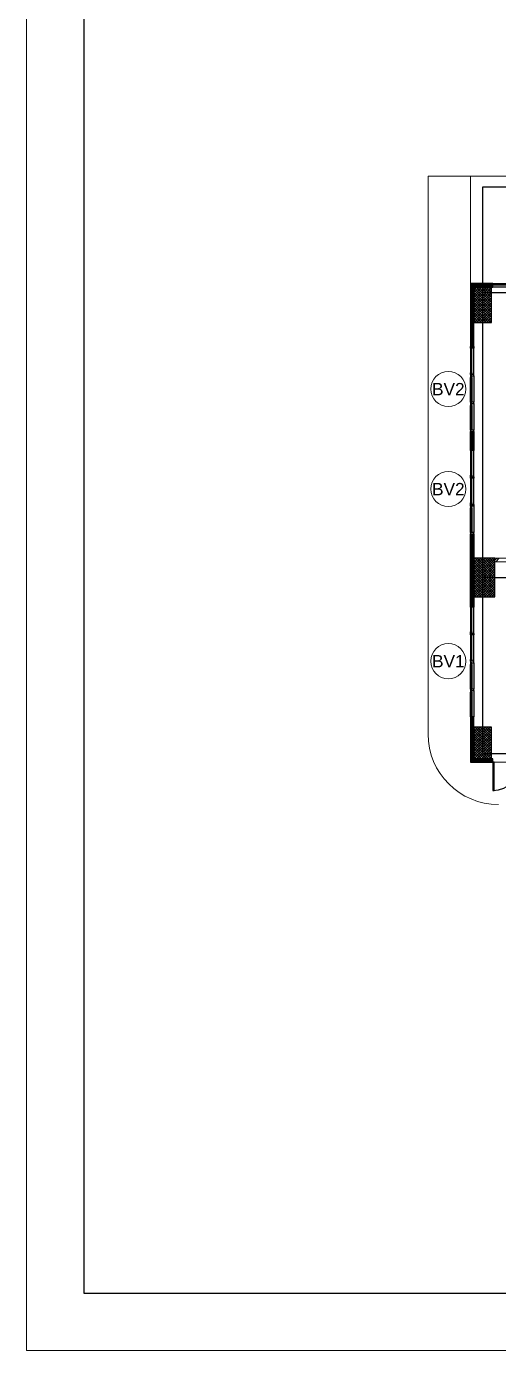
# Model space of a CAD drawing. Header units: millimetres. Extents: x -108 to 351, y -17 to 192.
# Drawn here: x -12.96 to 0.45, y -16.96 to 20.66 of the extents above; entities that cross this region are included whole.
import ezdxf
from ezdxf.enums import TextEntityAlignment as Align

# ---------------------------------------------------------------- set-up
doc = ezdxf.new("R2010")
doc.units = ezdxf.units.MM
for name, color, linetype, lineweight in [('ars', 11, 'Continuous', 0), ('KACA', 151, 'Continuous', 5), ('KOL', 1, 'Continuous', 30), ('KOP', 7, 'Continuous', 20), ('KOP GARIS', 1, 'Continuous', 30), ('lan', 7, 'Continuous', 15), ('NOT', 7, 'Continuous', 20), ('tem', 5, 'Continuous', 20)]:
    doc.layers.add(name, color=color, linetype=linetype, lineweight=lineweight)
doc.layers.add('as', color=1, linetype='Continuous', plot=False)
doc.layers.add('Kusen', color=30, linetype='Continuous')
doc.styles.add('S', font='simplex', dxfattribs={"width": 0.75})
doc.styles.get("Standard").update_dxf_attribs({"font": 'arial.ttf'})
pattern_1 = [(45, (0, -5), (-0.03535534, 0.03535534), []), (135, (0, -5), (-0.03535534, -0.03535534), [])]

# ---------------------------------------------------------------- blocks, each defined once
blk = doc.blocks.new('KOPA2-TPAK r')
at = {"layer": 'KOP'}
blk.add_lwpolyline([(0, 0), (59.4, 0), (59.4, 42.135), (0, 42.135)], close=True, dxfattribs=at)
at = {"layer": 'KOP GARIS'}
blk.add_lwpolyline([(0.815, 0.815), (58.585, 0.815), (58.585, 41.32), (0.815, 41.32)], close=True, dxfattribs=at)
at = {"layer": 'KOP'}
for p in [(51.864, 6.612), (51.864, 6.212), (51.864, 5.812)]:
    blk.add_attdef('JUDUL', p, '', height=0.25, dxfattribs=at)
for tag, p in [('SKALA', (51.816, 4.913)), ('SKALA', (51.816, 4.602)), ('SKALA', (51.816, 4.312)), ('AR-00', (57.749, 3.195))]:
    blk.add_attdef(tag, text='', height=0.172, dxfattribs=at).set_placement(p, align=Align.MIDDLE_CENTER)
blk = doc.blocks.new('P.80')
at = {"layer": 'Kusen'}
for points in [[(-69.809, -74.837), (-69.769, -74.837), (-69.769, -74.037), (-69.809, -74.037)], [(-70.609, -74.937), (-70.569, -74.937), (-70.569, -74.837), (-70.609, -74.837)], [(-69.769, -74.937), (-69.729, -74.937), (-69.729, -74.837), (-69.769, -74.837)]]:
    blk.add_lwpolyline(points, close=True, dxfattribs=at)
blk.add_arc((-69.769, -74.837), 0.8, 90, 180, dxfattribs=at)
blk = doc.blocks.new('k1')
at = {"layer": 'ars'}
h = blk.add_hatch(dxfattribs=at)
h.set_pattern_fill('_USER', color=256, scale=0.05, angle=45, double=1, pattern_type=0)
h.set_pattern_definition(pattern_1)
h.paths.add_polyline_path([(-0.3, -0.55), (0.3, -0.55), (0.3, 0.55), (-0.3, 0.55)])
at = {"layer": 'KOL'}
blk.add_lwpolyline([(-0.3, -0.55), (0.3, -0.55), (0.3, 0.55), (-0.3, 0.55)], close=True, dxfattribs=at)
blk = doc.blocks.new('k3')
at = {"layer": 'ars'}
h = blk.add_hatch(dxfattribs=at)
h.set_pattern_fill('_USER', color=256, scale=0.05, angle=45, double=1, pattern_type=0)
h.set_pattern_definition([(45, (0, -5.05), (-0.03535534, 0.03535534), []), (135, (0, -5.05), (-0.03535534, -0.03535534), [])])
h.paths.add_polyline_path([(-0.25, -0.45), (0.25, -0.45), (0.25, 0.45), (-0.25, 0.45)])
at = {"layer": 'KOL'}
blk.add_lwpolyline([(-0.25, -0.45), (0.25, -0.45), (0.25, 0.45), (-0.25, 0.45)], close=True, dxfattribs=at)
blk = doc.blocks.new('k2')
at = {"layer": 'ars'}
h = blk.add_hatch(dxfattribs=at)
h.set_pattern_fill('_USER', color=256, scale=0.05, angle=45, double=1, pattern_type=0)
h.set_pattern_definition(pattern_1)
h.paths.add_polyline_path([(-0.25, -0.5), (0.25, -0.5), (0.25, 0.5), (-0.25, 0.5)])
at = {"layer": 'KOL'}
blk.add_lwpolyline([(-0.25, -0.5), (0.25, -0.5), (0.25, 0.5), (-0.25, 0.5)], close=True, dxfattribs=at)
blk = doc.blocks.new('BV 241')
at = {"layer": 'Kusen'}
for p, q in [((-0.415, 0), (-1.165, 0)), ((-1.115, 0.1), (-0.465, 0.1)), ((-0.465, 0.06), (-1.115, 0.06)), ((-0.375, 0), (0.375, 0)), ((0.325, 0.1), (-0.325, 0.1)), ((-0.325, 0.06), (0.325, 0.06)), ((1.115, 0.1), (0.465, 0.1)), ((0.465, 0.06), (1.115, 0.06)), ((0.415, 0), (1.165, 0))]:
    blk.add_line(p, q, dxfattribs=at)
for points in [[(-1.205, 0), (-1.165, 0), (-1.165, 0.1), (-1.205, 0.1)], [(-0.375, 0), (-0.415, 0), (-0.415, 0.1), (-0.375, 0.1)], [(0.415, 0), (0.375, 0), (0.375, 0.1), (0.415, 0.1)], [(1.205, 0), (1.165, 0), (1.165, 0.1), (1.205, 0.1)]]:
    blk.add_lwpolyline(points, close=True, dxfattribs=at)
for points in [[(-1.115, 0.0775), (-1.115, 0.06), (-1.165, 0.06), (-1.165, 0.1), (-1.115, 0.1), (-1.115, 0.0825), (-1.125, 0.0825), (-1.125, 0.0775), (-1.115, 0.0775)], [(-0.465, 0.0775), (-0.465, 0.06), (-0.415, 0.06), (-0.415, 0.1), (-0.465, 0.1), (-0.465, 0.0825), (-0.455, 0.0825), (-0.455, 0.0775), (-0.465, 0.0775)], [(-0.325, 0.0775), (-0.325, 0.06), (-0.375, 0.06), (-0.375, 0.1), (-0.325, 0.1), (-0.325, 0.0825), (-0.335, 0.0825), (-0.335, 0.0775), (-0.325, 0.0775)], [(0.325, 0.0775), (0.325, 0.06), (0.375, 0.06), (0.375, 0.1), (0.325, 0.1), (0.325, 0.0825), (0.335, 0.0825), (0.335, 0.0775), (0.325, 0.0775)], [(0.465, 0.0775), (0.465, 0.06), (0.415, 0.06), (0.415, 0.1), (0.465, 0.1), (0.465, 0.0825), (0.455, 0.0825), (0.455, 0.0775), (0.465, 0.0775)], [(1.115, 0.0775), (1.115, 0.06), (1.165, 0.06), (1.165, 0.1), (1.115, 0.1), (1.115, 0.0825), (1.125, 0.0825), (1.125, 0.0775), (1.115, 0.0775)]]:
    blk.add_lwpolyline(points, dxfattribs=at)
at = {"layer": 'Kusen', "color": 141}
for points in [[(-1.125, 0.0775), (-0.455, 0.0775), (-0.455, 0.0825), (-1.125, 0.0825)], [(0.335, 0.0775), (-0.335, 0.0775), (-0.335, 0.0825), (0.335, 0.0825)], [(1.125, 0.0775), (0.455, 0.0775), (0.455, 0.0825), (1.125, 0.0825)]]:
    blk.add_lwpolyline(points, close=True, dxfattribs=at)
blk = doc.blocks.new('BV 320')
at = {"layer": 'KACA'}
for points in [[(0.0275, 3.12), (0.0275, 2.45), (0.0325, 2.45), (0.0325, 3.12)], [(0.0275, 2.33), (0.0275, 1.66), (0.0325, 1.66), (0.0325, 2.33)], [(0.0275, 0.87), (0.0275, 1.54), (0.0325, 1.54), (0.0325, 0.87)], [(0.0275, 0.08), (0.0275, 0.75), (0.0325, 0.75), (0.0325, 0.08)]]:
    blk.add_lwpolyline(points, close=True, dxfattribs=at)
at = {"layer": 'Kusen'}
for p, q in [((-0.05, 2.41), (-0.05, 3.16)), ((0.01, 2.46), (0.01, 3.11)), ((0.05, 3.11), (0.05, 2.46)), ((-0.05, 1.62), (-0.05, 2.37)), ((0.01, 1.67), (0.01, 2.32)), ((0.05, 2.32), (0.05, 1.67)), ((-0.05, 1.58), (-0.05, 0.83)), ((0.01, 1.53), (0.01, 0.88)), ((0.05, 0.88), (0.05, 1.53)), ((-0.05, 0.79), (-0.05, 0.04)), ((0.01, 0.74), (0.01, 0.09)), ((0.05, 0.09), (0.05, 0.74))]:
    blk.add_line(p, q, dxfattribs=at)
for points in [[(-0.05, 3.2), (-0.05, 3.16), (0.05, 3.16), (0.05, 3.2)], [(-0.05, 2.41), (-0.05, 2.37), (0.05, 2.37), (0.05, 2.41)], [(-0.05, 1.58), (-0.05, 1.62), (0.05, 1.62), (0.05, 1.58)], [(-0.05, 0.79), (-0.05, 0.83), (0.05, 0.83), (0.05, 0.79)], [(-0.05, 0), (-0.05, 0.04), (0.05, 0.04), (0.05, 0)]]:
    blk.add_lwpolyline(points, close=True, dxfattribs=at)
for points in [[(0.0275, 3.11), (0.01, 3.11), (0.01, 3.16), (0.05, 3.16), (0.05, 3.11), (0.0325, 3.11), (0.0325, 3.12), (0.0275, 3.12), (0.0275, 3.11)], [(0.0275, 2.46), (0.01, 2.46), (0.01, 2.41), (0.05, 2.41), (0.05, 2.46), (0.0325, 2.46), (0.0325, 2.45), (0.0275, 2.45), (0.0275, 2.46)], [(0.0275, 2.32), (0.01, 2.32), (0.01, 2.37), (0.05, 2.37), (0.05, 2.32), (0.0325, 2.32), (0.0325, 2.33), (0.0275, 2.33), (0.0275, 2.32)], [(0.0275, 1.67), (0.01, 1.67), (0.01, 1.62), (0.05, 1.62), (0.05, 1.67), (0.0325, 1.67), (0.0325, 1.66), (0.0275, 1.66), (0.0275, 1.67)], [(0.0275, 1.53), (0.01, 1.53), (0.01, 1.58), (0.05, 1.58), (0.05, 1.53), (0.0325, 1.53), (0.0325, 1.54), (0.0275, 1.54), (0.0275, 1.53)], [(0.0275, 0.88), (0.01, 0.88), (0.01, 0.83), (0.05, 0.83), (0.05, 0.88), (0.0325, 0.88), (0.0325, 0.87), (0.0275, 0.87), (0.0275, 0.88)], [(0.0275, 0.74), (0.01, 0.74), (0.01, 0.79), (0.05, 0.79), (0.05, 0.74), (0.0325, 0.74), (0.0325, 0.75), (0.0275, 0.75), (0.0275, 0.74)], [(0.0275, 0.09), (0.01, 0.09), (0.01, 0.04), (0.05, 0.04), (0.05, 0.09), (0.0325, 0.09), (0.0325, 0.08), (0.0275, 0.08), (0.0275, 0.09)]]:
    blk.add_lwpolyline(points, dxfattribs=at)
blk = doc.blocks.new('lt dasar')
at = {"layer": 'ars'}
h = blk.add_hatch(dxfattribs=at)
h.set_pattern_fill('ANSI31', color=256, scale=0.01, angle=180, style=0)
h.set_pattern_definition([(225, (74.15, 12.25), (0.02245064, -0.02245064), [])])
h.paths.add_polyline_path([(-0.35, 13.35), (0, 13.35), (0, 13.25), (-0.25, 13.25), (-0.25, 11.56), (-0.35, 11.56)])
h.paths.add_polyline_path([(0, 13.35), (0.25, 13.35), (0.25, 13.25), (0, 13.25)])
h = blk.add_hatch(dxfattribs=at)
h.set_pattern_fill('ANSI31', color=256, scale=0.01, angle=180, style=0)
h.set_pattern_definition([(225, (74.65, 8.05), (0.02245064, -0.02245064), [])])
h.paths.add_polyline_path([(-0.35, 9.15), (-0.25, 9.15), (-0.25, 8.65), (-0.35, 8.65)])
h = blk.add_hatch(dxfattribs=at)
h.set_pattern_fill('ANSI31', color=256, scale=0.01, angle=180, style=0)
h.set_pattern_definition([(225, (74.65, 4.45), (0.02245064, -0.02245064), [])])
h.paths.add_polyline_path([(-0.35, 6.24), (-0.25, 6.24), (-0.25, 4.2), (-0.35, 4.2)])
h = blk.add_hatch(dxfattribs=at)
h.set_pattern_fill('TEMBOK', color=256, scale=0.25)
h.set_pattern_definition([(45, (-6.2, 7e-10), (-0.1767767, 0.1767767), []), (45, (-6.1375, 7e-10), (-0.1767767, 0.1767767), [])])
h.paths.add_polyline_path([(0.35, 5.55), (5.9, 5.55), (5.9, 5.45), (0.35, 5.45)])
h = blk.add_hatch(dxfattribs=at)
h.set_pattern_fill('ANSI31', color=256, scale=0.01, angle=180, style=0)
h.paths.add_polyline_path([(-0.35, 1), (-0.25, 1), (-0.25, -0.15), (0.25, -0.15), (0.25, -0.25), (-0.35, -0.25)])
at = {"layer": 'as'}
for p, q in [((0, 16.1), (30.65, 16.1)), ((0, 0), (0, 16.1)), ((0, 13.1), (74.4, 13.1)), ((0, 5), (74.4, 5)), ((0, 0), (74.4, 0))]:
    blk.add_line(p, q, dxfattribs=at)
at = {"layer": 'KOL'}
for points in [[(-0.25, 11.56), (-0.25, 13.25), (0.25, 13.25), (0.25, 13.35), (-0.35, 13.35), (-0.35, 11.56)], [(-0.25, 8.65), (-0.35, 8.65), (-0.35, 9.15), (-0.25, 9.15)], [(-0.25, 4.2), (-0.35, 4.2), (-0.35, 6.24), (-0.25, 6.24)], [(-0.25, 1), (-0.35, 1), (-0.35, -0.25), (0.25, -0.25), (0.25, -0.15), (-0.25, -0.15), (-0.25, 0.75)]]:
    blk.add_lwpolyline(points, close=True, dxfattribs=at)
at = {"layer": 'lan'}
for p, q in [((30.5, 16.4), (-1.55, 16.4)), ((-1.55, 16.4), (-1.55, 0.55)), ((-0.35, 16.4), (-0.35, 13.25)), ((1.09, -0.25), (0.33, -0.25))]:
    blk.add_line(p, q, dxfattribs=at)
blk.add_arc((0.45, 0.55), 2, 180, 270, dxfattribs=at)
blk.add_arc((0.45, 0.55), 2, 180, 270, dxfattribs=at)
at = {"layer": 'tem'}
blk.add_lwpolyline([(0.35, 5.55), (0.35, 5.45), (5.9, 5.45), (5.9, 5.55)], close=True, dxfattribs=at)
at = {"xscale": -1}
blk.add_blockref('BV 320', (-0.3, 1), dxfattribs=at)
at = {"layer": 'KOL', "rotation": 180}
for name, p in [('k2', (0, 12.75)), ('k3', (0, 0.3))]:
    blk.add_blockref(name, p, dxfattribs=at)
at = {"layer": 'KOL'}
blk.add_blockref('k1', (0.05, 5), dxfattribs=at)
at = {"layer": 'Kusen'}
blk.add_blockref('BV 241', (1.455, 13.25), dxfattribs=at)
at = {"layer": 'Kusen', "xscale": -1, "rotation": 90}
blk.add_blockref('BV 241', (-0.25, 10.355), dxfattribs=at)
at = {"layer": 'Kusen'}
for name, p, rotation in [('BV 241', (-0.25, 7.445), 90.00000000000001), ('P.80', (-69.479, -75.087), 180)]:
    blk.add_blockref(name, p, dxfattribs=dict(at, rotation=rotation))
blk = doc.blocks.new('NAV')
blk.add_circle((0, -0.4), 0.4)
at = {"style": 'S', "width": 0.75, "flags": 4}
blk.add_attdef('AV', text='', height=0.3, dxfattribs=at).set_placement((0, -0.4), align=Align.MIDDLE)

msp = doc.modelspace()

# ---------------------------------------------------------------- block references
at = {"layer": 'KOP', "xscale": 2, "yscale": 2, "zscale": 2}
msp.add_blockref('KOPA2-TPAK r', (-12.96042, -16.96472), dxfattribs=at)
at = {"layer": 'lan'}
msp.add_blockref('lt dasar', (0, 0), dxfattribs=at)
at = {"layer": 'NOT'}
ref = msp.add_blockref('NAV', (-0.9753, 10.855), dxfattribs=dict(at, xscale=-1.25, yscale=1.25, zscale=1.25))
ref.add_attrib('AV', 'BV2', dxfattribs={"layer": '0', "height": 0.35, "flags": 4}).set_placement((-0.9753, 10.355), align=Align.MIDDLE)
ref = msp.add_blockref('NAV', (-0.9753, 8.01413), dxfattribs=dict(at, xscale=-1.25, yscale=1.25, zscale=1.25))
ref.add_attrib('AV', 'BV2', dxfattribs={"layer": '0', "height": 0.35, "flags": 4}).set_placement((-0.9753, 7.51413), align=Align.MIDDLE)
ref = msp.add_blockref('NAV', (-0.9753, 3.12201), dxfattribs=dict(at, xscale=-1.25, yscale=1.25, zscale=1.25))
ref.add_attrib('AV', 'BV1', dxfattribs={"layer": '0', "height": 0.35, "flags": 4}).set_placement((-0.9753, 2.62201), align=Align.MIDDLE)

doc.saveas('drawing.dxf')
